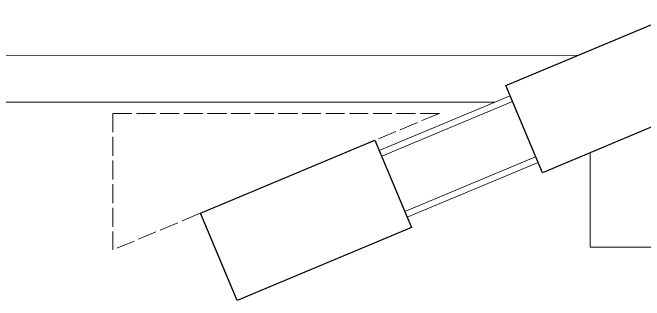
# Model space of a CAD drawing. Header units: millimetres. Extents: x 19901 to 32113, y 13732 to 21214.
# Drawn here: x 24178.9 to 24579.7, y 17466.7 to 17649.5 of the extents above; entities that cross this region are included whole.
import ezdxf

# ---------------------------------------------------------------- set-up
doc = ezdxf.new("R2010")
doc.units = ezdxf.units.MM
doc.linetypes.add('ACAD_ISO02W100', pattern=[15, 12, -3])
doc.layers.get('0').update_dxf_attribs({"lineweight": 18})
for name, color, linetype, lineweight in [('MURO', 1, 'Continuous', 25), ('vetro', 140, 'Continuous', 15), ('Wall', 7, 'Continuous', 20)]:
    doc.layers.add(name, color=color, linetype=linetype, lineweight=lineweight)

msp = doc.modelspace()

# ---------------------------------------------------------------- linework, layer by layer
at = {"color": 1}
for p, q in [((24545.2, 17500.52), (24545.2, 17560.52)), ((24637.25, 17500.51), (24545.2, 17500.51))]:
    msp.add_line(p, q, dxfattribs=at)
at = {"layer": 'MURO'}
for p, q in [((24491.77, 17603.2), (24602.46, 17649.55)), ((24514.95, 17547.85), (24491.77, 17603.2)), ((24625.64, 17594.2), (24514.95, 17547.85)), ((24298.07, 17522.09), (24408.76, 17568.44)), ((24408.76, 17568.44), (24431.93, 17513.09)), ((24321.24, 17466.74), (24298.07, 17522.09)), ((24431.93, 17513.09), (24321.24, 17466.74))]:
    msp.add_line(p, q, dxfattribs=at)
at = {"layer": 'vetro'}
for p, q in [((24494.48, 17596.74), (24411.46, 17561.98)), ((24496.02, 17593.05), (24413.01, 17558.29)), ((24510.7, 17558), (24427.68, 17523.24)), ((24512.24, 17554.31), (24429.23, 17519.55))]:
    msp.add_line(p, q, dxfattribs=at)
at = {"layer": 'vetro', "linetype": 'ACAD_ISO02W100'}
for p, q in [((24242.51, 17585.56), (24242.51, 17498.82)), ((24449.66, 17585.56), (24242.51, 17498.82)), ((24242.51, 17585.56), (24449.66, 17585.56))]:
    msp.add_line(p, q, dxfattribs=at)
at = {"layer": 'Wall'}
for p, q in [((23956.52, 17621.91), (24537.67, 17622.42)), ((24484.5, 17592.56), (23986.52, 17592.56))]:
    msp.add_line(p, q, dxfattribs=at)

doc.saveas('drawing.dxf')
